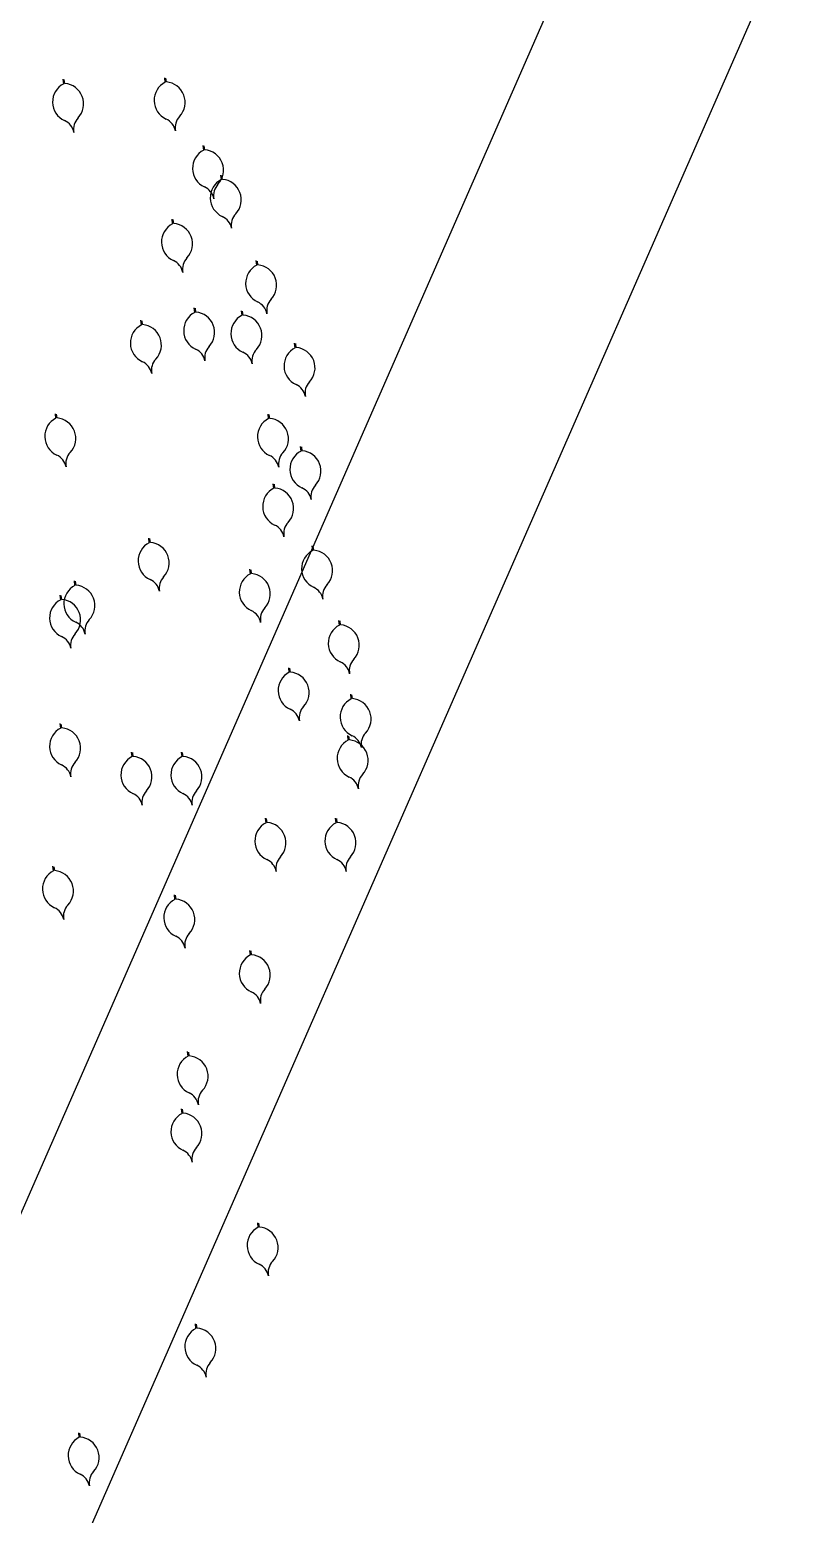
# Model space of a CAD drawing. Extents: x 3907.4 to 3911.57, y -3054.42 to -3053.7.
# Drawn here: x 3907.7911 to 3907.79518, y -3053.94811 to -3053.94028 of the extents above; entities that cross this region are included whole.
import ezdxf

# ---------------------------------------------------------------- set-up
doc = ezdxf.new("R2010")
doc.units = 0
doc.header["$LTSCALE"] = 2
doc.header["$MEASUREMENT"] = 0
doc.layers.add('ARAZİ', color=7, linetype='CONTINUOUS')
doc.layers.add('AĞAÇ', color=9, linetype='CONTINUOUS')

msp = doc.modelspace()

# ---------------------------------------------------------------- linework, layer by layer
at = {"layer": 'ARAZİ', "color": 7}
msp.add_line((3907.814489240352, -3053.895545926288), (3907.739140695352, -3054.067443851288), dxfattribs=at)
at = {"layer": 'ARAZİ'}
msp.add_line((3907.73865391409, -3054.06606346607), (3907.813395205732, -3053.895550910782), dxfattribs=at)
at = {"layer": 'AĞAÇ'}
for p, q in [((3907.791279689076, -3053.940566788378), (3907.791276664801, -3053.940542959086)), ((3907.791285473122, -3053.940565646122), (3907.791282875946, -3053.940545182096)), ((3907.791815256475, -3053.940558884649), (3907.7918122322, -3053.940535055356)), ((3907.791821040521, -3053.940557742393), (3907.791818443345, -3053.940537278367)), ((3907.792017516569, -3053.940916469226), (3907.792014492293, -3053.940892639933)), ((3907.792023300614, -3053.94091532697), (3907.792020703439, -3053.940894862944)), ((3907.79211086745, -3053.941071940758), (3907.792107843174, -3053.941048111465)), ((3907.792116651494, -3053.941070798502), (3907.792114054319, -3053.941050334476)), ((3907.791853990398, -3053.941304638506), (3907.791850966122, -3053.941280809213)), ((3907.791859774443, -3053.94130349625), (3907.791857177267, -3053.941283032224)), ((3907.79229756921, -3053.941522808359), (3907.792294544935, -3053.941498979067)), ((3907.792303353255, -3053.941521666103), (3907.79230075608, -3053.941501202077)), ((3907.791970841129, -3053.941771562916), (3907.791967816853, -3053.941747733623)), ((3907.791976625174, -3053.94177042066), (3907.791974027998, -3053.941749956634)), ((3907.792219776883, -3053.941787110043), (3907.792216752608, -3053.94176328075)), ((3907.792225560929, -3053.941785967787), (3907.792222963753, -3053.941765503761)), ((3907.791689904401, -3053.941837530366), (3907.791686880125, -3053.941813701073)), ((3907.791695688446, -3053.94183638811), (3907.79169309127, -3053.941815924084)), ((3907.792499829304, -3053.941958128703), (3907.792496805028, -3053.94193429941)), ((3907.792505613349, -3053.941956986447), (3907.792503016173, -3053.941936522421)), ((3907.791238667633, -3053.942329430495), (3907.791235643357, -3053.942305601202)), ((3907.791244451678, -3053.942328288239), (3907.791241854502, -3053.942307824213)), ((3907.792359802983, -3053.942331260538), (3907.792356778707, -3053.942307431245)), ((3907.792365587028, -3053.942330118281), (3907.792362989853, -3053.942309654255)), ((3907.792530946411, -3053.942502279197), (3907.792527922136, -3053.942478449904)), ((3907.792536730457, -3053.942501136941), (3907.792534133281, -3053.942480672915)), ((3907.792387270275, -3053.942698355559), (3907.792384245999, -3053.942674526265)), ((3907.79239305432, -3053.942697213302), (3907.792390457144, -3053.942676749276)), ((3907.791730925845, -3053.942985297289), (3907.791727901569, -3053.942961467996)), ((3907.79173670989, -3053.942984155033), (3907.791734112714, -3053.942963691007)), ((3907.792592377716, -3053.943026289021), (3907.79258935344, -3053.943002459728)), ((3907.792598161761, -3053.943025146765), (3907.792595564586, -3053.943004682739)), ((3907.791339165083, -3053.943210461474), (3907.791336140807, -3053.943186632181)), ((3907.792264205722, -3053.943149264086), (3907.792261181446, -3053.943125434793)), ((3907.792269989767, -3053.94314812183), (3907.792267392591, -3053.943127657804)), ((3907.79126391199, -3053.943285659684), (3907.791260887714, -3053.94326183039)), ((3907.791269696034, -3053.943284517427), (3907.791267098859, -3053.943264053401)), ((3907.791344949128, -3053.943209319218), (3907.791342351953, -3053.943188855192)), ((3907.792733206505, -3053.943419561527), (3907.792730182229, -3053.943395732234)), ((3907.79273899055, -3053.943418419271), (3907.792736393375, -3053.943397955245)), ((3907.792468712417, -3053.943668315953), (3907.792465688142, -3053.94364448666)), ((3907.792474496463, -3053.943667173697), (3907.792471899287, -3053.943646709671)), ((3907.792795440499, -3053.943808240358), (3907.792792416223, -3053.943784411065)), ((3907.792801224544, -3053.943807098102), (3907.792798627368, -3053.943786634076)), ((3907.79126391199, -3053.943962443047), (3907.791260887714, -3053.943938613754)), ((3907.791269696034, -3053.943961300791), (3907.791267098859, -3053.943940836765)), ((3907.792779881945, -3053.944025900661), (3907.79277685767, -3053.944002071368)), ((3907.79278566599, -3053.944024758404), (3907.792783068815, -3053.944004294378)), ((3907.791640176572, -3053.944112839466), (3907.791637152297, -3053.944089010173)), ((3907.791645960617, -3053.94411169721), (3907.791643363442, -3053.944091233184)), ((3907.791903561847, -3053.944112839466), (3907.791900537571, -3053.944089010173)), ((3907.791909345892, -3053.94411169721), (3907.791906748716, -3053.944091233184)), ((3907.79234624861, -3053.944460997806), (3907.792343224334, -3053.944437168513)), ((3907.792352032655, -3053.94445985555), (3907.79234943548, -3053.944439391524)), ((3907.792715442269, -3053.944460997806), (3907.792712417993, -3053.944437168513)), ((3907.792721226314, -3053.94445985555), (3907.792718629139, -3053.944439391524)), ((3907.791226285553, -3053.944714424621), (3907.791223261278, -3053.944690595327)), ((3907.791232069598, -3053.944713282364), (3907.791229472423, -3053.944692818338)), ((3907.79186593541, -3053.94486482104), (3907.791862911135, -3053.944840991746)), ((3907.791871719455, -3053.944863678783), (3907.79186912228, -3053.944843214757)), ((3907.792264205722, -3053.945157856332), (3907.792261181446, -3053.945134027039)), ((3907.792269989767, -3053.945156714076), (3907.792267392591, -3053.94513625005)), ((3907.791936033507, -3053.945690748062), (3907.791933009231, -3053.945666918768)), ((3907.791941817552, -3053.945689605805), (3907.791939220376, -3053.945669141779)), ((3907.791903561847, -3053.945992793399), (3907.791900537571, -3053.945968964107)), ((3907.791909345892, -3053.945991651143), (3907.791906748716, -3053.945971187117)), ((3907.792305227166, -3053.946592564986), (3907.79230220289, -3053.946568735693)), ((3907.792311011211, -3053.946591422729), (3907.792308414035, -3053.946570958703)), ((3907.791977054951, -3053.947125456846), (3907.791974030675, -3053.947101627553)), ((3907.791982838996, -3053.94712431459), (3907.79198024182, -3053.947103850564)), ((3907.791361732186, -3053.947699340308), (3907.79135870791, -3053.947675511014)), ((3907.791367516231, -3053.947698198052), (3907.791364919055, -3053.947677734026))]:
    msp.add_line(p, q, dxfattribs=at)
for centre, radius, start, end in [((3907.791328753885, -3053.940662809123), 0.0001078301389786131, 117.0661848723325, 245.5617558112027), ((3907.791276593267, -3053.94067311001), 0.0001078301389786131, 316.7807498823022, 85.276320846058), ((3907.791864321285, -3053.940654905393), 0.0001078301389786131, 117.0661848723325, 245.5617558112027), ((3907.791812160666, -3053.94066520628), 0.0001078301389786131, 316.7807498823022, 85.276320846058), ((3907.791248291557, -3053.940839873091), 8.665851140014274e-05, 11.1712527772592, 65.56175581120272), ((3907.791418324653, -3053.940806294278), 8.665851140014274e-05, 136.7807498823022, 191.1712527772592), ((3907.791783858956, -3053.940831969361), 8.665851140014274e-05, 11.1712527772592, 65.56175581120272), ((3907.791953892052, -3053.940798390549), 8.665851140014274e-05, 136.7807498823022, 191.1712527772592), ((3907.792066581378, -3053.94101248997), 0.0001078301389786131, 117.0661848723325, 245.5617558112027), ((3907.79201442076, -3053.941022790857), 0.0001078301389786131, 316.7807498823022, 85.276320846058), ((3907.792159932259, -3053.941167961503), 0.0001078301389786131, 117.0661848723325, 245.5617558112027), ((3907.79210777164, -3053.941178262389), 0.0001078301389786131, 316.7807498823022, 85.276320846058), ((3907.791986119049, -3053.941189553938), 8.665851140014274e-05, 11.1712527772592, 65.56175581120272), ((3907.792156152145, -3053.941155975126), 8.665851140014274e-05, 136.7807498823022, 191.1712527772592), ((3907.791903055207, -3053.941400659251), 0.0001078301389786131, 117.0661848723325, 245.5617558112027), ((3907.791850894589, -3053.941410960137), 0.0001078301389786131, 316.7807498823022, 85.276320846058), ((3907.79207946993, -3053.941345025471), 8.665851140014274e-05, 11.1712527772592, 65.56175581120272), ((3907.792249503026, -3053.941311446658), 8.665851140014274e-05, 136.7807498823022, 191.1712527772592), ((3907.791822592878, -3053.941577723218), 8.665851140014274e-05, 11.1712527772592, 65.56175581120272), ((3907.791992625974, -3053.941544144406), 8.665851140014274e-05, 136.7807498823022, 191.1712527772592), ((3907.792346634019, -3053.941618829104), 0.0001078301389786131, 117.0661848723325, 245.5617558112027), ((3907.792294473401, -3053.941629129991), 0.0001078301389786131, 316.7807498823022, 85.276320846058), ((3907.792019905938, -3053.941867583661), 0.0001078301389786131, 117.0661848723325, 245.5617558112027), ((3907.79196774532, -3053.941877884547), 0.0001078301389786131, 316.7807498823022, 85.276320846058), ((3907.792266171691, -3053.941795893072), 8.665851140014274e-05, 11.1712527772592, 65.56175581120272), ((3907.792436204787, -3053.941762314259), 8.665851140014274e-05, 136.7807498823022, 191.1712527772592), ((3907.79173896921, -3053.941933551111), 0.0001078301389786131, 117.0661848723325, 245.5617558112027), ((3907.791686808592, -3053.941943851998), 0.0001078301389786131, 316.7807498823022, 85.276320846058), ((3907.792268841693, -3053.941883130788), 0.0001078301389786131, 117.0661848723325, 245.5617558112027), ((3907.792216681074, -3053.941893431675), 0.0001078301389786131, 316.7807498823022, 85.276320846058), ((3907.791939443609, -3053.942044647629), 8.665851140014274e-05, 11.1712527772592, 65.56175581120272), ((3907.792109476705, -3053.942011068816), 8.665851140014274e-05, 136.7807498823022, 191.1712527772592), ((3907.792188379364, -3053.942060194756), 8.665851140014274e-05, 11.1712527772592, 65.56175581120272), ((3907.79235841246, -3053.942026615943), 8.665851140014274e-05, 136.7807498823022, 191.1712527772592), ((3907.792548894113, -3053.942054149447), 0.0001078301389786131, 117.0661848723325, 245.5617558112027), ((3907.792496733495, -3053.942064450334), 0.0001078301389786131, 316.7807498823022, 85.276320846058), ((3907.791658506881, -3053.942110615079), 8.665851140014274e-05, 11.1712527772592, 65.56175581120272), ((3907.791828539977, -3053.942077036266), 8.665851140014274e-05, 136.7807498823022, 191.1712527772592), ((3907.792468431784, -3053.942231213416), 8.665851140014274e-05, 11.1712527772592, 65.56175581120272), ((3907.79263846488, -3053.942197634603), 8.665851140014274e-05, 136.7807498823022, 191.1712527772592), ((3907.791287732442, -3053.94242545124), 0.0001078301389786131, 117.0661848723325, 245.5617558112027), ((3907.791235571824, -3053.942435752126), 0.0001078301389786131, 316.7807498823022, 85.276320846058), ((3907.792408867792, -3053.942427281283), 0.0001078301389786131, 117.0661848723325, 245.5617558112027), ((3907.792356707174, -3053.942437582169), 0.0001078301389786131, 316.7807498823022, 85.276320846058), ((3907.791207270113, -3053.942602515207), 8.665851140014274e-05, 11.1712527772592, 65.56175581120272), ((3907.791377303209, -3053.942568936395), 8.665851140014274e-05, 136.7807498823022, 191.1712527772592), ((3907.792328405463, -3053.94260434525), 8.665851140014274e-05, 11.1712527772592, 65.56175581120272), ((3907.79249843856, -3053.942570766438), 8.665851140014274e-05, 136.7807498823022, 191.1712527772592), ((3907.792580011221, -3053.942598299942), 0.0001078301389786131, 117.0661848723325, 245.5617558112027), ((3907.792527850602, -3053.942608600828), 0.0001078301389786131, 316.7807498823022, 85.276320846058), ((3907.792436335084, -3053.942794376303), 0.0001078301389786131, 117.0661848723325, 245.5617558112027), ((3907.792384174466, -3053.94280467719), 0.0001078301389786131, 316.7807498823022, 85.276320846058), ((3907.792499548892, -3053.94277536391), 8.665851140014274e-05, 11.1712527772592, 65.56175581120272), ((3907.792669581988, -3053.942741785097), 8.665851140014274e-05, 136.7807498823022, 191.1712527772592), ((3907.792355872755, -3053.942971440271), 8.665851140014274e-05, 11.1712527772592, 65.56175581120272), ((3907.792525905851, -3053.942937861459), 8.665851140014274e-05, 136.7807498823022, 191.1712527772592), ((3907.791779990654, -3053.943081318034), 0.0001078301389786131, 117.0661848723325, 245.5617558112027), ((3907.791727830036, -3053.94309161892), 0.0001078301389786131, 316.7807498823022, 85.276320846058), ((3907.792641442525, -3053.943122309766), 0.0001078301389786131, 117.0661848723325, 245.5617558112027), ((3907.792589281907, -3053.943132610652), 0.0001078301389786131, 316.7807498823022, 85.276320846058), ((3907.791699528325, -3053.943258382002), 8.665851140014274e-05, 11.1712527772592, 65.56175581120272), ((3907.791869561421, -3053.943224803189), 8.665851140014274e-05, 136.7807498823022, 191.1712527772592), ((3907.792313270531, -3053.94324528483), 0.0001078301389786131, 117.0661848723325, 245.5617558112027), ((3907.792261109913, -3053.943255585717), 0.0001078301389786131, 316.7807498823022, 85.276320846058), ((3907.791388229892, -3053.943306482218), 0.0001078301389786131, 117.0661848723325, 245.5617558112027), ((3907.791336069274, -3053.943316783105), 0.0001078301389786131, 316.7807498823022, 85.276320846058), ((3907.792560980196, -3053.943299373734), 8.665851140014274e-05, 11.1712527772592, 65.56175581120272), ((3907.792731013292, -3053.943265794921), 8.665851140014274e-05, 136.7807498823022, 191.1712527772592), ((3907.791312976799, -3053.943381680428), 0.0001078301389786131, 117.0661848723325, 245.5617558112027), ((3907.791260816181, -3053.943391981315), 0.0001078301389786131, 316.7807498823022, 85.276320846058), ((3907.792232808202, -3053.943422348799), 8.665851140014274e-05, 11.1712527772592, 65.56175581120272), ((3907.792402841298, -3053.943388769986), 8.665851140014274e-05, 136.7807498823022, 191.1712527772592), ((3907.791307767563, -3053.943483546186), 8.665851140014274e-05, 11.1712527772592, 65.56175581120272), ((3907.791477800659, -3053.943449967374), 8.665851140014274e-05, 136.7807498823022, 191.1712527772592), ((3907.792782271314, -3053.943515582272), 0.0001078301389786131, 117.0661848723325, 245.5617558112027), ((3907.792730110696, -3053.943525883158), 0.0001078301389786131, 316.7807498823022, 85.276320846058), ((3907.79123251447, -3053.943558744396), 8.665851140014274e-05, 11.1712527772592, 65.56175581120272), ((3907.791402547566, -3053.943525165584), 8.665851140014274e-05, 136.7807498823022, 191.1712527772592), ((3907.792701808985, -3053.943692646239), 8.665851140014274e-05, 11.1712527772592, 65.56175581120272), ((3907.792871842081, -3053.943659067427), 8.665851140014274e-05, 136.7807498823022, 191.1712527772592), ((3907.792517777226, -3053.943764336697), 0.0001078301389786131, 117.0661848723325, 245.5617558112027), ((3907.792465616608, -3053.943774637584), 0.0001078301389786131, 316.7807498823022, 85.276320846058), ((3907.792844505308, -3053.943904261103), 0.0001078301389786131, 117.0661848723325, 245.5617558112027), ((3907.79279234469, -3053.943914561989), 0.0001078301389786131, 316.7807498823022, 85.276320846058), ((3907.792437314898, -3053.943941400666), 8.665851140014274e-05, 11.1712527772592, 65.56175581120272), ((3907.792607347993, -3053.943907821853), 8.665851140014274e-05, 136.7807498823022, 191.1712527772592), ((3907.791312976799, -3053.944058463792), 0.0001078301389786131, 117.0661848723325, 245.5617558112027), ((3907.791260816181, -3053.944068764678), 0.0001078301389786131, 316.7807498823022, 85.276320846058), ((3907.792828946754, -3053.944121921405), 0.0001078301389786131, 117.0661848723325, 245.5617558112027), ((3907.792776786136, -3053.944132222292), 0.0001078301389786131, 316.7807498823022, 85.276320846058), ((3907.792764042979, -3053.944081325071), 8.665851140014274e-05, 11.1712527772592, 65.56175581120272), ((3907.792934076075, -3053.944047746258), 8.665851140014274e-05, 136.7807498823022, 191.1712527772592), ((3907.791689241381, -3053.944208860211), 0.0001078301389786131, 117.0661848723325, 245.5617558112027), ((3907.791637080763, -3053.944219161097), 0.0001078301389786131, 316.7807498823022, 85.276320846058), ((3907.791952626656, -3053.944208860211), 0.0001078301389786131, 117.0661848723325, 245.5617558112027), ((3907.791900466038, -3053.944219161097), 0.0001078301389786131, 316.7807498823022, 85.276320846058), ((3907.79123251447, -3053.94423552776), 8.665851140014274e-05, 11.1712527772592, 65.56175581120272), ((3907.791402547566, -3053.944201948947), 8.665851140014274e-05, 136.7807498823022, 191.1712527772592), ((3907.792748484425, -3053.944298985373), 8.665851140014274e-05, 11.1712527772592, 65.56175581120272), ((3907.792918517521, -3053.944265406561), 8.665851140014274e-05, 136.7807498823022, 191.1712527772592), ((3907.791608779053, -3053.944385924179), 8.665851140014274e-05, 11.1712527772592, 65.56175581120272), ((3907.791778812149, -3053.944352345366), 8.665851140014274e-05, 136.7807498823022, 191.1712527772592), ((3907.791872164327, -3053.944385924179), 8.665851140014274e-05, 11.1712527772592, 65.56175581120272), ((3907.792042197423, -3053.944352345366), 8.665851140014274e-05, 136.7807498823022, 191.1712527772592), ((3907.792395313419, -3053.94455701855), 0.0001078301389786131, 117.0661848723325, 245.5617558112027), ((3907.792343152801, -3053.944567319437), 0.0001078301389786131, 316.7807498823022, 85.276320846058), ((3907.792764507078, -3053.94455701855), 0.0001078301389786131, 117.0661848723325, 245.5617558112027), ((3907.79271234646, -3053.944567319437), 0.0001078301389786131, 316.7807498823022, 85.276320846058), ((3907.79231485109, -3053.944734082518), 8.665851140014274e-05, 11.1712527772592, 65.56175581120272), ((3907.792484884186, -3053.944700503706), 8.665851140014274e-05, 136.7807498823022, 191.1712527772592), ((3907.792684044749, -3053.944734082518), 8.665851140014274e-05, 11.1712527772592, 65.56175581120272), ((3907.792854077845, -3053.944700503706), 8.665851140014274e-05, 136.7807498823022, 191.1712527772592), ((3907.791275350362, -3053.944810445365), 0.0001078301389786131, 117.0661848723325, 245.5617558112027), ((3907.791223189744, -3053.944820746251), 0.0001078301389786131, 316.7807498823022, 85.276320846058), ((3907.791194888034, -3053.944987509333), 8.665851140014274e-05, 11.1712527772592, 65.56175581120272), ((3907.79136492113, -3053.944953930521), 8.665851140014274e-05, 136.7807498823022, 191.1712527772592), ((3907.791915000219, -3053.944960841784), 0.0001078301389786131, 117.0661848723325, 245.5617558112027), ((3907.791862839601, -3053.944971142671), 0.0001078301389786131, 316.7807498823022, 85.276320846058), ((3907.791834537891, -3053.945137905752), 8.665851140014274e-05, 11.1712527772592, 65.56175581120272), ((3907.792004570987, -3053.94510432694), 8.665851140014274e-05, 136.7807498823022, 191.1712527772592), ((3907.792313270531, -3053.945253877077), 0.0001078301389786131, 117.0661848723325, 245.5617558112027), ((3907.792261109913, -3053.945264177963), 0.0001078301389786131, 316.7807498823022, 85.276320846058), ((3907.792232808202, -3053.945430941045), 8.665851140014274e-05, 11.1712527772592, 65.56175581120272), ((3907.792402841298, -3053.945397362232), 8.665851140014274e-05, 136.7807498823022, 191.1712527772592), ((3907.791985098316, -3053.945786768806), 0.0001078301389786131, 117.0661848723325, 245.5617558112027), ((3907.791932937698, -3053.945797069693), 0.0001078301389786131, 316.7807498823022, 85.276320846058), ((3907.791904635987, -3053.945963832774), 8.665851140014274e-05, 11.1712527772592, 65.56175581120272), ((3907.792074669083, -3053.945930253962), 8.665851140014274e-05, 136.7807498823022, 191.1712527772592), ((3907.791952626656, -3053.946088814144), 0.0001078301389786131, 117.0661848723325, 245.5617558112027), ((3907.791900466038, -3053.94609911503), 0.0001078301389786131, 316.7807498823022, 85.276320846058), ((3907.791872164327, -3053.946265878112), 8.665851140014274e-05, 11.1712527772592, 65.56175581120272), ((3907.792042197423, -3053.946232299299), 8.665851140014274e-05, 136.7807498823022, 191.1712527772592), ((3907.792354291975, -3053.94668858573), 0.0001078301389786131, 117.0661848723325, 245.5617558112027), ((3907.792302131357, -3053.946698886617), 0.0001078301389786131, 316.7807498823022, 85.276320846058), ((3907.792443862742, -3053.946832070886), 8.665851140014274e-05, 136.7807498823022, 191.1712527772592), ((3907.792273829646, -3053.946865649698), 8.665851140014274e-05, 11.1712527772592, 65.56175581120272), ((3907.79202611976, -3053.947221477591), 0.0001078301389786131, 117.0661848723325, 245.5617558112027), ((3907.791973959142, -3053.947231778477), 0.0001078301389786131, 316.7807498823022, 85.276320846058), ((3907.791945657431, -3053.947398541559), 8.665851140014274e-05, 11.1712527772592, 65.56175581120272), ((3907.792115690527, -3053.947364962746), 8.665851140014274e-05, 136.7807498823022, 191.1712527772592), ((3907.791410796995, -3053.947795361052), 0.0001078301389786131, 117.0661848723325, 245.5617558112027), ((3907.791358636377, -3053.947805661939), 0.0001078301389786131, 316.7807498823022, 85.276320846058), ((3907.791500367762, -3053.947938846208), 8.665851140014274e-05, 136.7807498823022, 191.1712527772592), ((3907.791330334666, -3053.94797242502), 8.665851140014274e-05, 11.1712527772592, 65.56175581120272)]:
    msp.add_arc(centre, radius, start, end, dxfattribs=at)

doc.saveas('drawing.dxf')
